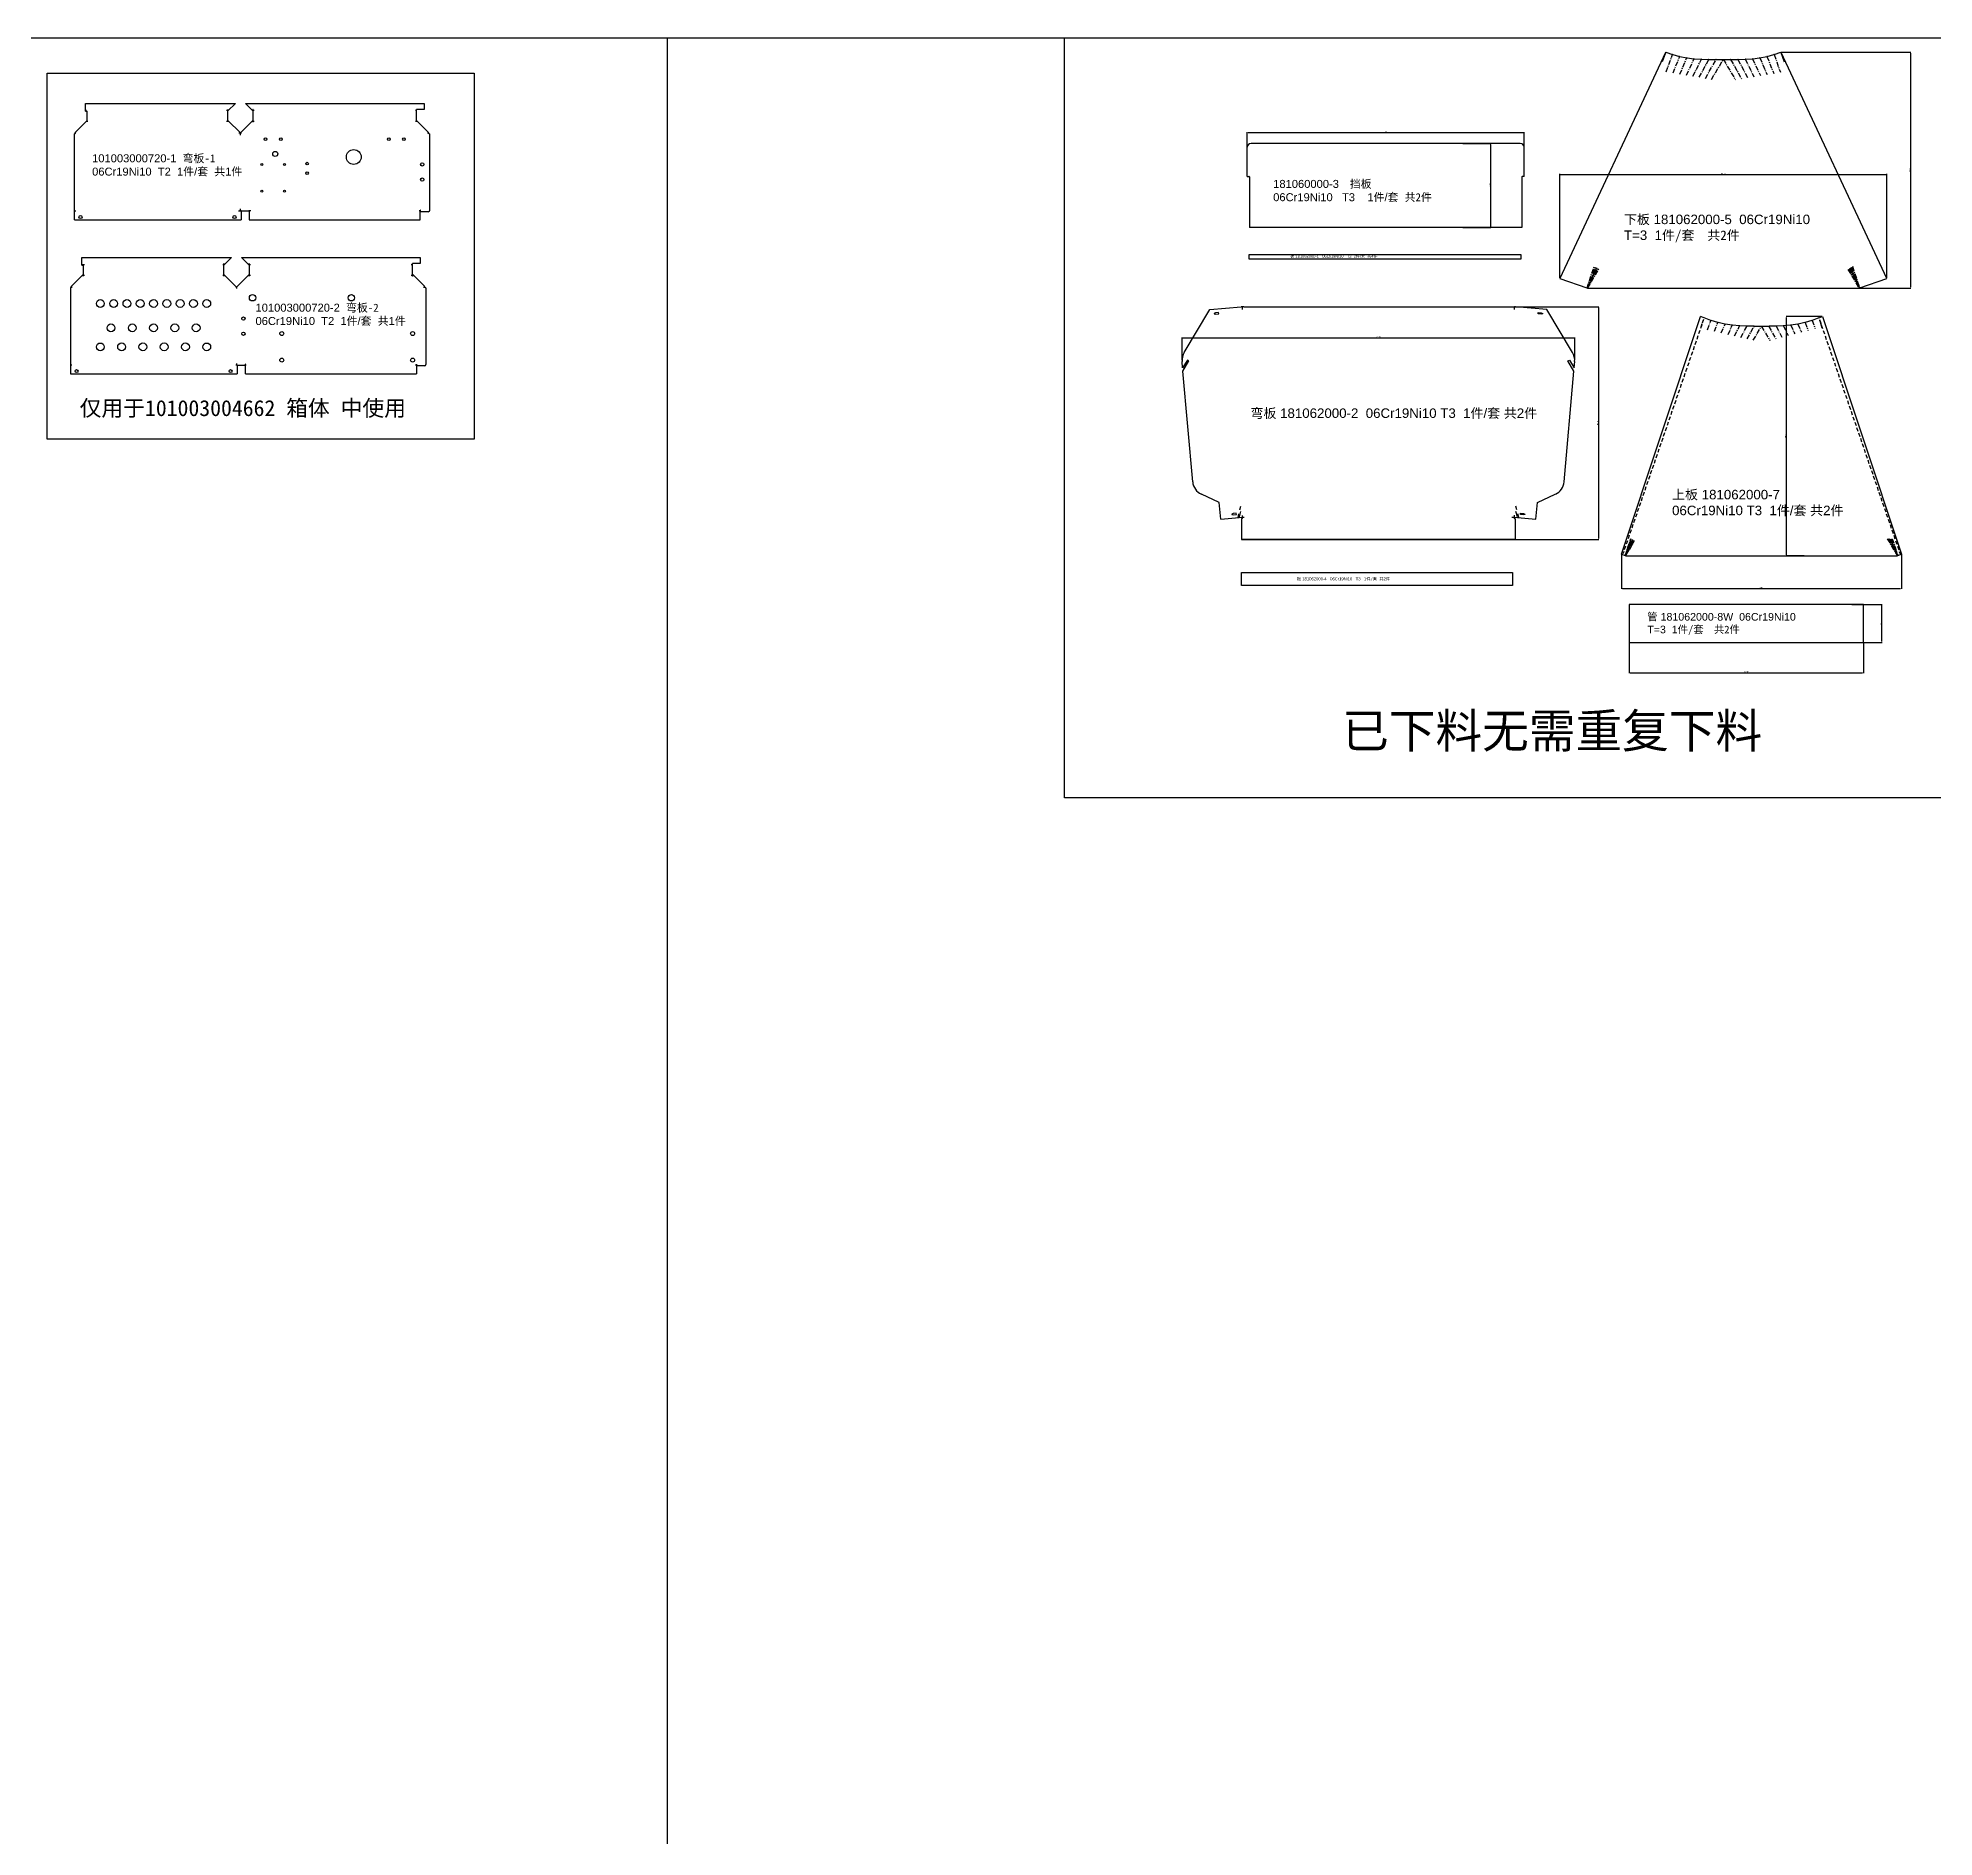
# Model space of a CAD drawing. Extents: x -6447 to 149024, y 3090 to 46524.
# Drawn here: x 50528 to 55516, y 19538 to 24270 of the extents above; entities that cross this region are included whole.
import ezdxf

# ---------------------------------------------------------------- set-up
doc = ezdxf.new("R2010")
doc.units = 0
doc.linetypes.add('CENTERX2', pattern=[20.32, 12.7, -2.54, 2.54, -2.54])
doc.layers.get('0').update_dxf_attribs({"linetype": 'CONTINUOUS'})
doc.layers.get('DEFPOINTS').update_dxf_attribs({"linetype": 'CONTINUOUS'})
doc.styles.get("Standard").update_dxf_attribs({"font": 'arial.ttf'})
doc.dimstyles.new('ISO-25', dxfattribs={"dimtxt": 2.5, "dimasz": 2.5, "dimexe": 1.25, "dimexo": 0.625, "dimtad": 1, "dimtxsty": 'STANDARD', "dimcen": 2.5, "dimazin": 3, "dimtfac": 1, "dimtmove": 0, "dimatfit": 3})

# ---------------------------------------------------------------- blocks, each defined once
blk = doc.blocks.new('181060000-3__挡板')
at = {"color": 7, "linetype": 'CONTINUOUS'}
for p, q in [((28374.8, -1832.8), (28374.8, -1755.9)), ((29092.8, -1745.9), (28384.8, -1745.9)), ((29102.8, -1832.8), (29102.8, -1755.9)), ((28374.8, -1832.8), (28379.3, -1832.8)), ((28380.3, -1833.8), (28380.3, -1967.3)), ((29097.3, -1833.8), (29097.3, -1967.3)), ((29102.8, -1832.8), (29098.3, -1832.8)), ((29097.3, -1967.3), (28380.3, -1967.3))]:
    blk.add_line(p, q, dxfattribs=at)
for centre, radius, start, end in [((28384.8, -1755.9), 10, 90, 180), ((29092.8, -1755.9), 10, 0, 90), ((28379.3, -1833.8), 1, 0, 90), ((29098.3, -1833.8), 1, 90, 180)]:
    blk.add_arc(centre, radius, start, end, dxfattribs=at)
at = {"color": 3, "insert": (28442.9, -1841.9), "char_height": 21, "width": 432.813, "attachment_point": 1}
blk.add_mtext('181060000-3{\\fSimSun|b0|i0|c134|p2;  挡板  }06Cr19Ni10   T3    1{\\fSimSun|b0|i0|c134|p2;件}/{\\fSimSun|b0|i0|c134|p2;套}  {\\fSimSun|b0|i0|c134|p2;共2件}', dxfattribs=at)
blk = doc.blocks.new('*D5')
at = {"color": 0}
for p, q in [((53709.2, 23958), (53709.2, 24022.3)), ((53711.7, 24021), (54434.7, 24021)), ((54437.2, 23944.5), (54437.2, 24022.3))]:
    blk.add_line(p, q, dxfattribs=at)
for points in [[(53711.7, 24021.4), (53711.7, 24020.6), (53709.2, 24021)], [(54434.7, 24021.4), (54434.7, 24020.6), (54437.2, 24021)]]:
    blk.add_solid(points, dxfattribs=at)
at = {"layer": 'DEFPOINTS', "color": 0}
for p in [(54437.2, 24021), (53709.2, 23957.3), (54437.2, 23943.9)]:
    blk.add_point(p, dxfattribs=at)
at = {"color": 0, "insert": (54073.2, 24022.9), "char_height": 2.5, "attachment_point": 5}
blk.add_mtext('728', dxfattribs=at)
blk = doc.blocks.new('*D6')
at = {"color": 0}
for p, q in [((54276.6, 23992.4), (54350, 23992.4)), ((54348.8, 23989.9), (54348.8, 23773.5)), ((54276.6, 23771), (54350, 23771))]:
    blk.add_line(p, q, dxfattribs=at)
for points in [[(54348.3, 23989.9), (54349.2, 23989.9), (54348.8, 23992.4)], [(54348.3, 23773.5), (54349.2, 23773.5), (54348.8, 23771)]]:
    blk.add_solid(points, dxfattribs=at)
at = {"layer": 'DEFPOINTS', "color": 0}
for p in [(54275.9, 23992.4), (54275.9, 23771), (54348.8, 23771)]:
    blk.add_point(p, dxfattribs=at)
at = {"color": 0, "insert": (54346.6, 23881.7), "char_height": 2.5, "attachment_point": 5, "rotation": 90}
blk.add_mtext('221,37', dxfattribs=at)
blk = doc.blocks.new('A$C791A6CF0')
for p, q in [((0, 13.4), (714, 13.4)), ((0, 1.4), (0, 13.4)), ((714, 1.4), (0, 1.4)), ((714, 13.4), (714, 1.4))]:
    blk.add_line(p, q)
at = {"color": 3, "insert": (108, 12.5), "char_height": 7.5, "width": 267.166, "attachment_point": 1}
blk.add_mtext('{\\fSimSun|b0|i0|c134|p2;板} 181062000-1   06Cr19Ni10   T3  2{\\fSimSun|b0|i0|c134|p2;件}/{\\fSimSun|b0|i0|c134|p2;套 共}4{\\fSimSun|b0|i0|c134|p2;件}', dxfattribs=at)
blk = doc.blocks.new('181062000-2')
at = {"color": 7, "linetype": 'CONTINUOUS'}
for p, q in [((8270.2, -4928.7), (8338, -4815.9)), ((8338, -4815.9), (8420.5, -4808.6)), ((8427, -4808.3), (8420.5, -4808.6)), ((8427, -4808.3), (9139.3, -4808.3)), ((9224, -4815.9), (9141.4, -4808.6)), ((9291.7, -4928.7), (9224, -4815.9)), ((8266.1, -4969.2), (8264.7, -4952.8)), ((8278.6, -4948.6), (8266.1, -4969.2)), ((8266.9, -4977.7), (8282.8, -4951.1)), ((8292.6, -5269), (8266.9, -4977.7)), ((8282.8, -4951.1), (8278.6, -4948.6)), ((9269.4, -5269), (9295.1, -4977.7)), ((9279.1, -4951.1), (9283.4, -4948.6)), ((9295.1, -4977.7), (9279.1, -4951.1)), ((9283.4, -4948.6), (9295.8, -4969.2)), ((9295.8, -4969.2), (9297.3, -4952.8)), ((8362.6, -5323.7), (8315.5, -5301.7)), ((8366.5, -5367.4), (8362.6, -5323.7)), ((9195.5, -5367.4), (9199.3, -5323.7)), ((9199.3, -5323.7), (9246.4, -5301.7)), ((8366.5, -5367.4), (8424.6, -5362.3)), ((8424.6, -5362.3), (8421, -5366.1)), ((8421, -5366.1), (8421, -5420.3)), ((9137.4, -5362.3), (9195.5, -5367.4)), ((9141, -5366.1), (9137.4, -5362.3)), ((9141, -5366.1), (9141, -5420.3)), ((8421, -5420.3), (9141, -5420.3)), ((9141, -5420.3), (8421, -5420.3))]:
    blk.add_line(p, q, dxfattribs=at)
at = {"color": 6, "linetype": 'CONTINUOUS'}
for p, q in [((8352.5, -4824.6), (8348.9, -4825.9)), ((8348.9, -4825.9), (8349, -4826.9)), ((8349, -4826.9), (8352.8, -4827.6)), ((8360.7, -4823.9), (8352.5, -4824.6)), ((8352.8, -4827.6), (8361, -4826.9)), ((8361, -4826.9), (8360.7, -4823.9)), ((9201, -4826.9), (9201.2, -4823.9)), ((9209.2, -4827.6), (9201, -4826.9)), ((9201.2, -4823.9), (9209.5, -4824.6)), ((9213, -4826.9), (9209.2, -4827.6)), ((9209.5, -4824.6), (9213.1, -4825.9)), ((9213.1, -4825.9), (9213, -4826.9)), ((8417, -5343), (8419.6, -5333)), ((9145, -5343), (9142.4, -5333)), ((8399, -5352.6), (8395.4, -5353.9)), ((8395.4, -5353.9), (8395.5, -5354.9)), ((8395.5, -5354.9), (8399.3, -5355.6)), ((8407.3, -5351.8), (8399, -5352.6)), ((8399.3, -5355.6), (8407.5, -5354.8)), ((8407.5, -5354.8), (8407.3, -5351.8)), ((8411.8, -5362.5), (8414.3, -5353.2)), ((8413.8, -5363), (8411.8, -5362.5)), ((8415.3, -5361), (8419.1, -5346.6)), ((9146.7, -5361), (9142.8, -5346.6)), ((9150.2, -5362.5), (9147.7, -5353.2)), ((9148.2, -5363), (9150.2, -5362.5)), ((9154.4, -5354.8), (9154.7, -5351.8)), ((9162.7, -5355.6), (9154.4, -5354.8)), ((9154.7, -5351.8), (9162.9, -5352.6)), ((9166.5, -5354.9), (9162.7, -5355.6)), ((9162.9, -5352.6), (9166.6, -5353.9)), ((9166.6, -5353.9), (9166.5, -5354.9))]:
    blk.add_line(p, q, dxfattribs=at)
at = {"color": 6, "linetype": 'CENTERX2'}
for p, q in [((8423.8, -4815.6), (8423.8, -4808.4)), ((9138.2, -4808.3), (9138.2, -4815.6)), ((8423.8, -5362.3), (8423.8, -5357.9)), ((8428.2, -5362.8), (8424.1, -5362.8)), ((9137.9, -5362.8), (9132.3, -5362.8)), ((9138.2, -5356.4), (9138.2, -5362.3))]:
    blk.add_line(p, q, dxfattribs=at)
at = {"color": 7, "linetype": 'CONTINUOUS'}
for centre, start, end in [((8304.5, -4949.3), 149.0385, 185.0367), ((9257.4, -4949.3), 354.9633, 30.9615), ((8332.4, -5265.5), 185.0367, 245.0551), ((9229.6, -5265.5), 294.9449, 354.9633)]:
    blk.add_arc(centre, 40, start, end, dxfattribs=at)
blk.add_open_spline([(9141.4, -4808.6), (9141, -4808.5), (9140.3, -4808.4), (9139.6, -4808.3), (9139.3, -4808.3)], degree=3, knots=[0, 0, 0, 0, 0.577762, 1, 1, 1, 1], dxfattribs=at)
at = {"color": 3, "insert": (8444.6, -5075.9), "char_height": 25, "width": 785.071, "attachment_point": 1}
blk.add_mtext('{\\fSimSun|b0|i0|c134|p2;弯板} 181062000-2  06Cr19Ni10 T3  1{\\fSimSun|b0|i0|c134|p2;件}/{\\fSimSun|b0|i0|c134|p2;套} {\\fSimSun|b0|i0|c134|p2;共}2{\\fSimSun|b0|i0|c134|p2;件}', dxfattribs=at)
blk = doc.blocks.new('*D9')
at = {"color": 0}
for p, q in [((53537.6, 23422.6), (53537.6, 23482.3)), ((53540.1, 23481.1), (54568, 23481.1)), ((54570.5, 23422.6), (54570.5, 23482.3))]:
    blk.add_line(p, q, dxfattribs=at)
for points in [[(53540.1, 23481.5), (53540.1, 23480.7), (53537.6, 23481.1)], [(54568, 23481.5), (54568, 23480.7), (54570.5, 23481.1)]]:
    blk.add_solid(points, dxfattribs=at)
at = {"layer": 'DEFPOINTS', "color": 0}
for p in [(54570.5, 23481.1), (53537.6, 23421.9), (54570.5, 23421.9)]:
    blk.add_point(p, dxfattribs=at)
at = {"color": 0, "insert": (54054.1, 23483.2), "char_height": 2.5, "attachment_point": 5}
blk.add_mtext('1032,88', dxfattribs=at)
blk = doc.blocks.new('*D10')
at = {"color": 0}
for p, q in [((54306, 23562.9), (54634, 23562.9)), ((54632.8, 23560.4), (54632.8, 22953.4)), ((54345.6, 22950.9), (54634, 22950.9))]:
    blk.add_line(p, q, dxfattribs=at)
for points in [[(54632.3, 23560.4), (54633.2, 23560.4), (54632.8, 23562.9)], [(54632.3, 22953.4), (54633.2, 22953.4), (54632.8, 22950.9)]]:
    blk.add_solid(points, dxfattribs=at)
at = {"layer": 'DEFPOINTS', "color": 0}
for p in [(54305.4, 23562.9), (54345, 22950.9), (54632.8, 22950.9)]:
    blk.add_point(p, dxfattribs=at)
at = {"color": 0, "insert": (54630.6, 23256.9), "char_height": 2.5, "attachment_point": 5, "rotation": 90}
blk.add_mtext('611,99', dxfattribs=at)
blk = doc.blocks.new('A$C7CB252C5')
for p, q in [((0, 34.5), (713, 34.5)), ((0, 0), (0, 34.5)), ((713, 34.5), (713, 0)), ((713, 0), (0, 0))]:
    blk.add_line(p, q)
at = {"color": 3, "insert": (145.9, 21.8), "char_height": 7.8125, "width": 253.576, "attachment_point": 1}
blk.add_mtext('{\\fSimSun|b0|i0|c134|p2;板} 181062000-4   06Cr19Ni10   T3   {\\fSimSun|b0|i0|c134|p2;1件/套 共}2{\\fSimSun|b0|i0|c134|p2;件}', dxfattribs=at)
blk = doc.blocks.new('181062000-5')
at = {"linetype": 'CONTINUOUS'}
for p, q in [((7628.4, -5626.6), (7350, -6220.6)), ((7629.2, -5625.4), (7628.4, -5626.6)), ((7629.2, -5625.4), (7646.7, -5631.6)), ((7647.4, -5631.8), (7646.7, -5631.6)), ((7647.4, -5631.8), (7665.3, -5636.7)), ((7895.6, -5636.7), (7913.4, -5631.8)), ((7914.1, -5631.6), (7913.4, -5631.8)), ((7914.1, -5631.6), (7931.6, -5625.4)), ((7932.5, -5626.6), (7931.6, -5625.4)), ((8210.8, -6220.6), (7932.5, -5626.6)), ((7666, -5636.9), (7665.3, -5636.7)), ((7666, -5636.9), (7684.1, -5640.3)), ((7684.9, -5640.5), (7684.1, -5640.3)), ((7684.9, -5640.5), (7703.2, -5642.8)), ((7704, -5642.9), (7703.2, -5642.8)), ((7704, -5642.9), (7722.3, -5644.1)), ((7723.2, -5644.2), (7722.3, -5644.1)), ((7723.2, -5644.2), (7741.5, -5644.6)), ((7742.4, -5644.7), (7741.5, -5644.6)), ((7742.4, -5644.7), (7760.7, -5644.7)), ((7761.7, -5644.8), (7760.7, -5644.7)), ((7761.7, -5644.8), (7780.4, -5644.7)), ((7780.4, -5644.7), (7799.2, -5644.8)), ((7800.2, -5644.7), (7799.2, -5644.8)), ((7800.2, -5644.7), (7818.4, -5644.7)), ((7819.4, -5644.6), (7818.4, -5644.7)), ((7819.4, -5644.6), (7837.7, -5644.2)), ((7838.6, -5644.1), (7837.7, -5644.2)), ((7838.6, -5644.1), (7856.9, -5642.9)), ((7857.7, -5642.8), (7856.9, -5642.9)), ((7857.7, -5642.8), (7876, -5640.5)), ((7876.7, -5640.3), (7876, -5640.5)), ((7876.7, -5640.3), (7894.8, -5636.9)), ((7895.6, -5636.7), (7894.8, -5636.9)), ((7350, -6220.6), (7421.6, -6245.5)), ((8139.2, -6245.5), (8210.8, -6220.6)), ((7423.6, -6246.3), (7421.6, -6245.5)), ((7423.6, -6246.3), (8137.2, -6246.3)), ((8137.2, -6246.3), (8139.2, -6245.5))]:
    blk.add_line(p, q, dxfattribs=at)
for p, q in [((7620.7, -5650.1), (7628.8, -5626)), ((7932, -5626), (7940.2, -5650.5)), ((7422.6, -6245.9), (7447.9, -6191.5)), ((8113.6, -6193), (8138.3, -6245.9))]:
    blk.add_line(p, q)
at = {"color": 6, "linetype": 'CENTERX2'}
for p, q in [((7630.4, -5677.2), (7647.1, -5631.7)), ((7913.8, -5631.7), (7930.7, -5678.1)), ((7648.3, -5680.2), (7665.6, -5636.8)), ((7666, -5683.1), (7684.5, -5640.4)), ((7683.5, -5686), (7703.6, -5642.8)), ((7700.5, -5688.8), (7722.7, -5644.1)), ((7717.1, -5691.6), (7742, -5644.7)), ((7733.4, -5694.3), (7761.2, -5644.7)), ((7749.4, -5696.9), (7780.4, -5644.7)), ((7780.5, -5644.7), (7812.3, -5698.3)), ((7799.7, -5644.7), (7828.2, -5695.6)), ((7818.9, -5644.7), (7844.4, -5692.8)), ((7838.1, -5644.1), (7860.9, -5690)), ((7857.3, -5642.8), (7877.9, -5687.1)), ((7876.4, -5640.4), (7895.3, -5684.1)), ((7895.2, -5636.8), (7912.9, -5681.1)), ((7421.9, -6245.6), (7440.9, -6188.4)), ((7422, -6245.6), (7442.7, -6189.2)), ((7422.2, -6245.7), (7444.5, -6190)), ((7422.4, -6245.8), (7446.2, -6190.8)), ((7422.8, -6246), (7449.6, -6192.2)), ((7423, -6246), (7451.2, -6193)), ((7423.2, -6246.1), (7452.7, -6193.6)), ((7423.4, -6246.2), (7454.2, -6194.3)), ((8108.3, -6197), (8137.4, -6246.2)), ((8109.5, -6196.1), (8137.6, -6246.1)), ((8110.8, -6195.1), (8137.8, -6246)), ((8112.2, -6194.1), (8138.1, -6246)), ((8115.1, -6191.9), (8138.5, -6245.8)), ((8116.7, -6190.7), (8138.7, -6245.7)), ((8118.3, -6189.6), (8138.8, -6245.6)), ((8119.9, -6188.4), (8139, -6245.6))]:
    blk.add_line(p, q, dxfattribs=at)
at = {"color": 3, "insert": (7519.1, -6052.7), "char_height": 25, "width": 502.792, "attachment_point": 1}
blk.add_mtext('{\\fSimSun|b0|i0|c134|p2;下板} 181062000-5  06Cr19Ni10 T=3  1{\\fSimSun|b0|i0|c134|p2;件/套  共2件}', dxfattribs=at)
blk = doc.blocks.new('*D19')
at = {"color": 0}
for p, q in [((54530.9, 23637.8), (54530.9, 23912.2)), ((54533.4, 23911), (55389.3, 23911)), ((55391.8, 23637.8), (55391.8, 23912.2))]:
    blk.add_line(p, q, dxfattribs=at)
for points in [[(54533.4, 23911.4), (54533.4, 23910.5), (54530.9, 23911)], [(55389.3, 23911.4), (55389.3, 23910.5), (55391.8, 23911)]]:
    blk.add_solid(points, dxfattribs=at)
at = {"layer": 'DEFPOINTS', "color": 0}
for p in [(55391.8, 23911), (54530.9, 23637.1), (55391.8, 23637.1)]:
    blk.add_point(p, dxfattribs=at)
at = {"color": 0, "insert": (54961.3, 23913.1), "char_height": 2.5, "attachment_point": 5}
blk.add_mtext('860,85', dxfattribs=at)
blk = doc.blocks.new('*D20')
at = {"color": 0}
for p, q in [((55113.2, 24232.4), (55454.9, 24232.4)), ((55453.7, 24229.9), (55453.7, 23614)), ((55205.2, 23611.5), (55454.9, 23611.5))]:
    blk.add_line(p, q, dxfattribs=at)
for points in [[(55453.3, 24229.9), (55454.1, 24229.9), (55453.7, 24232.4)], [(55453.3, 23614), (55454.1, 23614), (55453.7, 23611.5)]]:
    blk.add_solid(points, dxfattribs=at)
at = {"layer": 'DEFPOINTS', "color": 0}
for p in [(55112.5, 24232.4), (55204.6, 23611.5), (55453.7, 23611.5)]:
    blk.add_point(p, dxfattribs=at)
at = {"color": 0, "insert": (55451.5, 23921.9), "char_height": 2.5, "attachment_point": 5, "rotation": 90}
blk.add_mtext('620,94', dxfattribs=at)
blk = doc.blocks.new('181062000-7')
at = {"color": 7, "linetype": 'CONTINUOUS'}
for p, q in [((8595.8, -5263.7), (8803.3, -4639.2)), ((8813, -4642.4), (8803.3, -4639.2)), ((8830.3, -4649.2), (8813, -4642.4)), ((8831, -4649.4), (8830.3, -4649.2)), ((8848.7, -4654.8), (8831, -4649.4)), ((8849.4, -4655), (8848.7, -4654.8)), ((8867.5, -4659), (8849.4, -4655)), ((8868.2, -4659.2), (8867.5, -4659)), ((8886.4, -4661.9), (8868.2, -4659.2)), ((8887.2, -4662), (8886.4, -4661.9)), ((8905.5, -4663.6), (8887.2, -4662)), ((8906.4, -4663.8), (8905.5, -4663.6)), ((8924.7, -4664.4), (8906.4, -4663.8)), ((8925.7, -4664.6), (8924.7, -4664.4)), ((8943.9, -4664.7), (8925.7, -4664.6)), ((8944.9, -4664.8), (8943.9, -4664.7)), ((8963.6, -4664.8), (8944.9, -4664.8)), ((8982.4, -4664.8), (8963.6, -4664.8)), ((8983.4, -4664.7), (8982.4, -4664.8)), ((9001.6, -4664.6), (8983.4, -4664.7)), ((9002.6, -4664.4), (9001.6, -4664.6)), ((9020.9, -4663.8), (9002.6, -4664.4)), ((9021.8, -4663.6), (9020.9, -4663.8)), ((9040, -4662), (9021.8, -4663.6)), ((9040.9, -4661.9), (9040, -4662)), ((9059.1, -4659.2), (9040.9, -4661.9)), ((9059.8, -4659), (9059.1, -4659.2)), ((9077.9, -4655), (9059.8, -4659)), ((9078.6, -4654.8), (9077.9, -4655)), ((9096.3, -4649.4), (9078.6, -4654.8)), ((9096.9, -4649.2), (9096.3, -4649.4)), ((9114.2, -4642.4), (9096.9, -4649.2)), ((9114.2, -4642.4), (9124, -4639.2)), ((9124, -4639.2), (9331.6, -5263.7)), ((8595.7, -5263.7), (8604.9, -5267.2)), ((8604.9, -5267.2), (8606.8, -5268)), ((8606.8, -5268), (9320.4, -5268)), ((9322.4, -5267.2), (9320.4, -5268)), ((9322.4, -5267.2), (9331.6, -5263.7))]:
    blk.add_line(p, q, dxfattribs=at)
at = {"color": 6}
for p, q in [((8801.4, -4675.4), (8798.1, -4684.8)), ((8806.3, -4661.2), (8803, -4670.7)), ((8811.3, -4647.1), (8807.9, -4656.5)), ((9116, -4647.1), (9119.4, -4656.5)), ((9121, -4661.2), (9124.3, -4670.7)), ((9125.9, -4675.4), (9129.2, -4684.8)), ((8781.8, -4732.2), (8778.6, -4741.6)), ((8786.7, -4718), (8783.5, -4727.4)), ((8791.6, -4703.8), (8788.4, -4713.2)), ((8796.5, -4689.6), (8793.3, -4699)), ((9130.8, -4689.6), (9134, -4699)), ((9135.7, -4703.8), (9138.9, -4713.2)), ((9140.6, -4718), (9143.8, -4727.4)), ((9145.4, -4732.2), (9148.7, -4741.6)), ((8767.2, -4774.7), (8764, -4784.1)), ((8772.1, -4760.5), (8768.8, -4769.9)), ((8777, -4746.3), (8773.7, -4755.8)), ((9150.3, -4746.3), (9153.6, -4755.8)), ((9155.2, -4760.5), (9158.5, -4769.9)), ((9160.1, -4774.7), (9163.3, -4784.1)), ((8747.7, -4831.4), (8744.4, -4840.9)), ((8752.6, -4817.3), (8749.3, -4826.7)), ((8757.4, -4803.1), (8754.2, -4812.5)), ((8762.3, -4788.9), (8759.1, -4798.3)), ((9165, -4788.9), (9168.2, -4798.3)), ((9169.9, -4803.1), (9173.1, -4812.5)), ((9174.7, -4817.3), (9178, -4826.7)), ((9179.6, -4831.4), (9182.9, -4840.9)), ((8733, -4874), (8729.8, -4883.4)), ((8737.9, -4859.8), (8734.7, -4869.2)), ((8742.8, -4845.6), (8739.5, -4855)), ((9184.5, -4845.6), (9187.7, -4855)), ((9189.4, -4859.8), (9192.6, -4869.2)), ((9194.3, -4874), (9197.5, -4883.4)), ((8713.5, -4930.7), (8710.3, -4940.1)), ((8718.4, -4916.5), (8715.1, -4926)), ((8723.3, -4902.4), (8720, -4911.8)), ((8728.1, -4888.2), (8724.9, -4897.6)), ((9199.2, -4888.2), (9202.4, -4897.6)), ((9204, -4902.4), (9207.3, -4911.8)), ((9208.9, -4916.5), (9212.2, -4926)), ((9213.8, -4930.7), (9217, -4940.1)), ((8698.8, -4973.3), (8695.6, -4982.7)), ((8703.7, -4959.1), (8700.5, -4968.5)), ((8708.6, -4944.9), (8705.4, -4954.3)), ((9218.7, -4944.9), (9221.9, -4954.3)), ((9223.6, -4959.1), (9226.8, -4968.5)), ((9228.4, -4973.3), (9231.7, -4982.7)), ((8679.3, -5030), (8676.1, -5039.4)), ((8679.3, -5030), (8676.1, -5039.4)), ((8684.2, -5015.8), (8681, -5025.2)), ((8689.1, -5001.6), (8685.8, -5011.1)), ((8689.1, -5001.6), (8685.8, -5011.1)), ((8694, -4987.5), (8690.7, -4996.9)), ((9233.3, -4987.5), (9236.6, -4996.9)), ((9238.2, -5001.6), (9241.5, -5011.1)), ((9243.1, -5015.8), (9246.3, -5025.2)), ((9248, -5030), (9251.2, -5039.4)), ((8659.8, -5086.7), (8656.5, -5096.2)), ((8664.7, -5072.6), (8661.4, -5082)), ((8669.6, -5058.4), (8666.3, -5067.8)), ((8674.4, -5044.2), (8671.2, -5053.6)), ((9252.9, -5044.2), (9256.1, -5053.6)), ((9257.7, -5058.4), (9261, -5067.8)), ((9262.6, -5072.6), (9265.9, -5082)), ((9267.5, -5086.7), (9270.8, -5096.2)), ((8645.1, -5129.3), (8641.9, -5138.7)), ((8650, -5115.1), (8646.8, -5124.5)), ((8654.9, -5100.9), (8651.7, -5110.3)), ((9272.4, -5100.9), (9275.6, -5110.3)), ((9277.3, -5115.1), (9280.5, -5124.5)), ((9282.2, -5129.3), (9285.4, -5138.7)), ((8625.6, -5186), (8622.4, -5195.4)), ((8630.5, -5171.8), (8627.2, -5181.3)), ((8635.4, -5157.7), (8632.1, -5167.1)), ((8640.3, -5143.5), (8637, -5152.9)), ((9287, -5143.5), (9290.3, -5152.9)), ((9291.9, -5157.7), (9295.2, -5167.1)), ((9296.8, -5171.8), (9300, -5181.3)), ((9301.7, -5186), (9304.9, -5195.4)), ((8611, -5228.6), (8607.7, -5238)), ((8615.8, -5214.4), (8612.6, -5223.8)), ((8620.7, -5200.2), (8617.5, -5209.6)), ((9306.6, -5200.2), (9309.8, -5209.6)), ((9311.5, -5214.4), (9314.7, -5223.8)), ((9316.3, -5228.6), (9319.6, -5238)), ((8601.2, -5256.9), (8599.1, -5263.1)), ((8606.1, -5242.8), (8602.8, -5252.2)), ((9321.2, -5242.8), (9324.5, -5252.2)), ((9326.1, -5256.9), (9328.2, -5263.1))]:
    blk.add_line(p, q, dxfattribs=at)
at = {"color": 6, "linetype": 'CENTERX2'}
for p, q in [((8803.8, -4669.5), (8810.4, -4649.8)), ((8821.8, -4673.7), (8830.7, -4649.3)), ((8839.9, -4677.9), (8849.1, -4654.9)), ((8857.9, -4682), (8867.8, -4659.1)), ((8875.6, -4686.1), (8886.8, -4662)), ((8892.8, -4690.1), (8906, -4663.7)), ((8909.6, -4694), (8925.2, -4664.5)), ((8925.9, -4697.8), (8944.4, -4664.8)), ((8941.9, -4701.5), (8963.6, -4664.8)), ((8963.7, -4664.8), (8985.5, -4701.7)), ((8982.9, -4664.8), (9001.3, -4697.6)), ((9002.1, -4664.5), (9017.4, -4693.4)), ((9021.3, -4663.7), (9033.9, -4689.1)), ((9040.5, -4662), (9051, -4684.7)), ((9059.5, -4659.1), (9068.5, -4680.1)), ((9078.2, -4654.9), (9086.4, -4675.5)), ((9096.6, -4649.3), (9104.4, -4670.8)), ((9116.9, -4649.8), (9122.4, -4666.1)), ((9123.5, -4669.5), (9116.9, -4649.8)), ((8605.1, -5267.3), (8619.8, -5222.9)), ((8606.6, -5267.9), (8630, -5228.4)), ((8608.6, -5258.2), (8621.2, -5223.6)), ((8608.8, -5260), (8623.9, -5225.1)), ((8609.1, -5261.6), (8626.5, -5226.5)), ((8609.3, -5257.6), (8622.6, -5224.4)), ((8612.2, -5256.5), (8627.7, -5227.2)), ((8612.5, -5257), (8628.9, -5227.8)), ((9294.3, -5223.4), (9320.7, -5267.9)), ((9295.9, -5223.4), (9314.8, -5257)), ((9297.6, -5223.4), (9315.1, -5256.5)), ((9299.3, -5223.4), (9318.2, -5261.6)), ((9302.7, -5223.4), (9318.5, -5260)), ((9304.4, -5223.4), (9318, -5257.6)), ((9306, -5223.4), (9318.7, -5258.2)), ((9307.6, -5223.4), (9322.2, -5267.3))]:
    blk.add_line(p, q, dxfattribs=at)
at = {"color": 1}
for p, q in [((9238.2, -5001.6), (9241.5, -5011.1)), ((9248, -5030), (9251.2, -5039.4))]:
    blk.add_line(p, q, dxfattribs=at)
for p, q in [((8605.8, -5267.6), (8625.2, -5225.8)), ((9301, -5223.4), (9321.5, -5267.6))]:
    blk.add_line(p, q)
at = {"color": 3, "insert": (8728.4, -5094.8), "char_height": 25, "width": 476.285, "attachment_point": 1}
blk.add_mtext('{\\fSimSun|b0|i0|c134|p2;上板} 181062000-7 06Cr19Ni10 T3  1{\\fSimSun|b0|i0|c134|p2;件}/{\\fSimSun|b0|i0|c134|p2;套} {\\fSimSun|b0|i0|c134|p2;共}2{\\fSimSun|b0|i0|c134|p2;件}', dxfattribs=at)
blk = doc.blocks.new('*D25')
at = {"color": 0}
for p, q in [((54693.9, 22911.7), (54693.9, 22820.8)), ((55429.7, 22911.7), (55429.7, 22820.8)), ((54696.4, 22822), (55427.2, 22822))]:
    blk.add_line(p, q, dxfattribs=at)
for points in [[(54696.4, 22822.4), (54696.4, 22821.6), (54693.9, 22822)], [(55427.2, 22822.4), (55427.2, 22821.6), (55429.7, 22822)]]:
    blk.add_solid(points, dxfattribs=at)
at = {"layer": 'DEFPOINTS', "color": 0}
for p in [(54693.9, 22912.3), (55429.7, 22912.3), (55429.7, 22822)]:
    blk.add_point(p, dxfattribs=at)
at = {"color": 0, "insert": (55061.8, 22824.1), "char_height": 2.5, "attachment_point": 5}
blk.add_mtext('735,82', dxfattribs=at)
blk = doc.blocks.new('*D26')
at = {"color": 0}
for p, q in [((55221.5, 23536.8), (55126.3, 23536.8)), ((55127.6, 22910.5), (55127.6, 23534.3)), ((55173.7, 22908), (55126.3, 22908))]:
    blk.add_line(p, q, dxfattribs=at)
for points in [[(55127.2, 23534.3), (55128, 23534.3), (55127.6, 23536.8)], [(55127.2, 22910.5), (55128, 22910.5), (55127.6, 22908)]]:
    blk.add_solid(points, dxfattribs=at)
at = {"layer": 'DEFPOINTS', "color": 0}
for p in [(55127.6, 23536.8), (55222.1, 23536.8), (55174.3, 22908)]:
    blk.add_point(p, dxfattribs=at)
at = {"color": 0, "insert": (55125.4, 23222.4), "char_height": 2.5, "attachment_point": 5, "rotation": 90}
blk.add_mtext('628,83', dxfattribs=at)
blk = doc.blocks.new('181062000-8W')
at = {"color": 7, "linetype": 'CONTINUOUS'}
for p, q in [((4899.5, -6235.4), (4899.5, -6335.4)), ((5515.8, -6235.4), (4899.5, -6235.4)), ((5515.8, -6335.4), (5515.8, -6235.4)), ((4899.5, -6335.4), (5515.8, -6335.4))]:
    blk.add_line(p, q, dxfattribs=at)
at = {"color": 3, "insert": (4947, -6258.1), "char_height": 20, "width": 406.074, "attachment_point": 1}
blk.add_mtext('{\\fSimSun|b0|i0|c134|p2;管} 181062000-8W  06Cr19Ni10  T=3  1{\\fSimSun|b0|i0|c134|p2;件/套  共2件}', dxfattribs=at)
blk = doc.blocks.new('*D29')
at = {"color": 0}
for p, q in [((54713.9, 22679.3), (54713.9, 22598.7)), ((55330.1, 22679.3), (55330.1, 22598.7)), ((54716.4, 22600), (55327.6, 22600))]:
    blk.add_line(p, q, dxfattribs=at)
for points in [[(54716.4, 22600.4), (54716.4, 22599.6), (54713.9, 22600)], [(55327.6, 22600.4), (55327.6, 22599.6), (55330.1, 22600)]]:
    blk.add_solid(points, dxfattribs=at)
at = {"layer": 'DEFPOINTS', "color": 0}
for p in [(54713.9, 22679.9), (55330.1, 22679.9), (55330.1, 22600)]:
    blk.add_point(p, dxfattribs=at)
at = {"color": 0, "insert": (55022, 22602.1), "char_height": 2.5, "attachment_point": 5}
blk.add_mtext('616,25', dxfattribs=at)
blk = doc.blocks.new('*D28')
at = {"color": 0}
for p, q in [((55299.3, 22779.9), (55379.1, 22779.9)), ((55377.9, 22682.4), (55377.9, 22777.4)), ((55299.3, 22679.9), (55379.1, 22679.9))]:
    blk.add_line(p, q, dxfattribs=at)
for points in [[(55377.4, 22777.4), (55378.3, 22777.4), (55377.9, 22779.9)], [(55377.4, 22682.4), (55378.3, 22682.4), (55377.9, 22679.9)]]:
    blk.add_solid(points, dxfattribs=at)
at = {"layer": 'DEFPOINTS', "color": 0}
for p in [(55298.7, 22779.9), (55377.9, 22779.9), (55298.7, 22679.9)]:
    blk.add_point(p, dxfattribs=at)
at = {"color": 0, "insert": (55376, 22729.9), "char_height": 2.5, "attachment_point": 5, "rotation": 90}
blk.add_mtext('100', dxfattribs=at)
blk = doc.blocks.new('101003000720-1__弯板-1_4662')
at = {"color": 7, "linetype": 'CONTINUOUS'}
for p, q in [((50653.8, 24077.3), (50653.8, 24097.6)), ((50653.8, 24097.6), (51047.7, 24097.6)), ((51027.9, 24077.8), (51047.7, 24097.6)), ((51094, 24077.8), (51074.2, 24097.6)), ((51074.2, 24097.6), (51544.1, 24097.6)), ((51544.1, 24097.6), (51544.1, 24081.6)), ((50657.6, 24052.8), (50626.8, 24022)), ((50653.8, 24077.3), (50657.8, 24077.3)), ((50657.6, 24048.8), (50657.6, 24052.8)), ((50657.8, 24048.8), (50657.6, 24048.8)), ((50657.8, 24048.8), (50657.8, 24077.3)), ((51027.7, 24081.6), (51027.9, 24081.6)), ((51027.7, 24048.8), (51027.7, 24081.6)), ((51027.9, 24048.8), (51027.7, 24048.8)), ((51027.9, 24081.6), (51027.9, 24077.8)), ((51027.9, 24052.8), (51027.9, 24048.8)), ((51061, 24019.8), (51027.9, 24052.8)), ((51061, 24019.8), (51094, 24052.8)), ((51094.2, 24081.6), (51094, 24081.6)), ((51094, 24077.8), (51094, 24081.6)), ((51094, 24052.8), (51094, 24048.8)), ((51094, 24048.8), (51094.2, 24048.8)), ((51094.2, 24048.8), (51094.2, 24081.6)), ((51544.1, 24081.6), (51524.1, 24081.6)), ((51524.1, 24048.8), (51524.1, 24081.6)), ((51524.1, 24048.8), (51524.3, 24048.8)), ((51524.3, 24048.8), (51524.3, 24052.8)), ((51555.1, 24022), (51524.3, 24052.8)), ((50626.8, 24022), (50624.8, 24017.7)), ((50624.8, 23791.3), (50624.8, 24017.7)), ((51557.1, 24017.7), (51555.1, 24022)), ((51557.1, 24017.7), (51559.1, 24017.7)), ((51559.1, 23816.7), (51559.1, 24017.7)), ((50624.8, 23791.3), (51062.8, 23791.3)), ((51062.8, 23814.7), (51084, 23814.7)), ((51062.8, 23814.7), (51062.8, 23791.3)), ((51084.2, 23816.9), (51084, 23816.9)), ((51084, 23816.9), (51084, 23814.7)), ((51084.2, 23816.9), (51084.2, 23791.4)), ((51084.2, 23791.4), (51534.1, 23791.4)), ((51534.3, 23816.9), (51534.1, 23816.9)), ((51534.1, 23791.4), (51534.1, 23816.9)), ((51534.3, 23812.7), (51534.3, 23816.9)), ((51555.1, 23812.7), (51534.3, 23812.7))]:
    blk.add_line(p, q, dxfattribs=at)
at = {"color": 6, "linetype": 'CENTERX2'}
for p, q in [((50653.8, 24079.5), (50656.5, 24079.5)), ((50657.8, 24051.2), (50660, 24051.2)), ((51023.9, 24079.5), (51027.7, 24079.5)), ((51023.9, 24051.2), (51027.7, 24051.2)), ((51094.2, 24079.5), (51096.9, 24079.5)), ((51094.2, 24051.2), (51096.9, 24051.2)), ((51521.4, 24079.5), (51524.1, 24079.5)), ((51521.4, 24051.2), (51524.1, 24051.2)), ((50625.8, 24019.9), (50628.3, 24019.9)), ((51056.4, 24019.9), (51060.9, 24019.9)), ((51061, 24019.9), (51064.1, 24019.9)), ((51061, 24014.1), (51061, 24019.8)), ((51552.6, 24019.9), (51556.1, 24019.9)), ((50628.3, 23814.5), (50624.8, 23814.5)), ((51062.8, 23814.5), (51056.1, 23814.5)), ((51061, 23815.6), (51061, 23820.7)), ((51088.5, 23814.6), (51084.2, 23814.6)), ((51534.1, 23814.6), (51530.8, 23814.6))]:
    blk.add_line(p, q, dxfattribs=at)
at = {"color": 1}
for p, q in [((51061, 23815.6), (51059.1, 23816.5)), ((51062.8, 23814.7), (51061, 23815.6))]:
    blk.add_line(p, q, dxfattribs=at)
at = {"color": 7, "linetype": 'CONTINUOUS'}
for centre, radius in [((51127.1, 24003.7), 3.5), ((51167.1, 24003.7), 3.5), ((51451.1, 24003.7), 3.5), ((51491.1, 24003.7), 3.5), ((51117.1, 23936.7), 2.75), ((51152.6, 23964.7), 6.5), ((51177.1, 23936.7), 2.75), ((51236.1, 23939.2), 3.5), ((51359.1, 23956.7), 19.5), ((51539.1, 23937.2), 4.5), ((51236.1, 23914.2), 3.5), ((51539.1, 23897.2), 4.5), ((51117.1, 23866.7), 2.75), ((51177.1, 23866.7), 2.75), ((50640.3, 23798.8), 4), ((51045.3, 23798.8), 4)]:
    blk.add_circle(centre, radius, dxfattribs=at)
blk.add_arc((51555.1, 23816.7), 4, 270, 0, dxfattribs=at)
at = {"color": 3, "insert": (50670.8, 23963.7), "char_height": 21, "width": 404.522, "attachment_point": 1}
blk.add_mtext('101003000720-1  {\\fSimSun|b0|i0|c134|p2;弯板-1}  06Cr19Ni10  T2  1{\\fSimSun|b0|i0|c134|p2;件}/{\\fSimSun|b0|i0|c134|p2;套}  {\\fSimSun|b0|i0|c134|p2;共}1{\\fSimSun|b0|i0|c134|p2;件}', dxfattribs=at)
blk = doc.blocks.new('101003000720-2__弯板-2__4662')
at = {"color": 7, "linetype": 'CONTINUOUS'}
for p, q in [((50643.4, 23671.8), (50643.4, 23692.1)), ((50643.4, 23692.1), (51037.4, 23692.1)), ((51017.6, 23672.3), (51037.4, 23692.1)), ((51083.6, 23672.3), (51063.8, 23692.1)), ((51063.8, 23692.1), (51533.8, 23692.1)), ((51533.8, 23692.1), (51533.8, 23676.1)), ((50647.2, 23647.3), (50616.4, 23616.5)), ((50643.4, 23671.8), (50647.4, 23671.8)), ((50647.2, 23643.3), (50647.2, 23647.3)), ((50647.4, 23643.3), (50647.2, 23643.3)), ((50647.4, 23671.8), (50647.4, 23643.3)), ((51017.4, 23676.1), (51017.6, 23676.1)), ((51017.4, 23643.3), (51017.4, 23676.1)), ((51017.6, 23643.3), (51017.4, 23643.3)), ((51017.6, 23676.1), (51017.6, 23672.3)), ((51017.6, 23647.3), (51017.6, 23643.3)), ((51050.6, 23614.2), (51017.6, 23647.3)), ((51083.6, 23647.3), (51050.6, 23614.2)), ((51083.8, 23676.1), (51083.6, 23676.1)), ((51083.6, 23672.3), (51083.6, 23676.1)), ((51083.6, 23643.3), (51083.6, 23647.3)), ((51083.8, 23643.3), (51083.6, 23643.3)), ((51083.8, 23676.1), (51083.8, 23643.3)), ((51533.8, 23676.1), (51513.8, 23676.1)), ((51513.8, 23643.3), (51513.8, 23676.1)), ((51514, 23643.3), (51513.8, 23643.3)), ((51514, 23647.3), (51514, 23643.3)), ((51544.8, 23616.5), (51514, 23647.3)), ((50616.4, 23616.5), (50614.4, 23612.2)), ((50614.4, 23612.2), (50614.4, 23385.9)), ((51546.8, 23612.2), (51544.8, 23616.5)), ((51548.8, 23612.2), (51546.8, 23612.2)), ((51548.8, 23612.2), (51548.8, 23411.3)), ((51052.4, 23409.3), (51073.7, 23409.3)), ((51052.4, 23409.3), (51052.4, 23385.9)), ((51073.9, 23411.5), (51073.7, 23411.5)), ((51073.7, 23411.5), (51073.7, 23409.3)), ((51073.9, 23386), (51073.9, 23411.5)), ((51523.9, 23411.5), (51523.7, 23411.5)), ((51523.7, 23411.5), (51523.7, 23386)), ((51523.9, 23407.3), (51523.9, 23411.5)), ((51544.8, 23407.3), (51523.9, 23407.3)), ((50614.4, 23385.9), (51052.4, 23385.9)), ((51073.9, 23386), (51523.7, 23386))]:
    blk.add_line(p, q, dxfattribs=at)
at = {"color": 6, "linetype": 'CENTERX2'}
for p, q in [((50643.4, 23673.9), (50650.4, 23673.9)), ((50647.4, 23645.6), (50650.4, 23645.6)), ((51014.4, 23673.9), (51017.4, 23673.9)), ((51014.8, 23645.6), (51017.4, 23645.6)), ((51083.8, 23673.9), (51087.2, 23673.9)), ((51083.8, 23645.6), (51087.2, 23645.6)), ((51510.3, 23673.9), (51513.8, 23673.9)), ((51510.3, 23645.6), (51513.8, 23645.6)), ((50615.4, 23614.3), (50618.2, 23614.3)), ((51048.6, 23614.3), (51050.5, 23614.3)), ((51050.6, 23612.2), (51050.6, 23610.9)), ((51050.7, 23614.3), (51052.5, 23614.3)), ((51542.2, 23614.3), (51545.8, 23614.3)), ((50617.2, 23409), (50614.4, 23409)), ((51052.4, 23409), (51048.7, 23409)), ((51050.6, 23413.4), (51050.6, 23410.1)), ((51075.9, 23409.1), (51073.9, 23409.1)), ((51523.7, 23409.1), (51521.1, 23409.1))]:
    blk.add_line(p, q, dxfattribs=at)
at = {"color": 1}
for p, q in [((51048.8, 23411), (51050.6, 23410.1)), ((51050.6, 23410.1), (51052.4, 23409.3))]:
    blk.add_line(p, q, dxfattribs=at)
at = {"color": 7, "linetype": 'CONTINUOUS'}
for centre, radius in [((51092.8, 23586.3), 8.25), ((51352.8, 23586.3), 8.25), ((50692.4, 23571.2), 10.3), ((50727.4, 23571.2), 10.3), ((50762.4, 23571.2), 10.3), ((50797.4, 23571.2), 10.3), ((50832.4, 23571.2), 10.3), ((50867.4, 23571.2), 10.3), ((50902.4, 23571.2), 10.3), ((50937.4, 23571.2), 10.3), ((50972.4, 23571.2), 10.2), ((50720.4, 23507.2), 10.3), ((50776.4, 23507.2), 10.2), ((50832.4, 23507.2), 10.2), ((50888.4, 23507.2), 10.2), ((50944.4, 23507.2), 10.3), ((51068.8, 23531.7), 4.5), ((51068.8, 23491.7), 4.5), ((51169.8, 23492.3), 5.25), ((51513.8, 23492.3), 5.25), ((50692.4, 23457.2), 10.2), ((50748.4, 23457.2), 10.3), ((50804.4, 23457.2), 10.3), ((50860.4, 23457.2), 10.3), ((50916.4, 23457.2), 10.3), ((50972.4, 23457.2), 10.2), ((50629.9, 23393.4), 4), ((51034.9, 23393.4), 4), ((51169.8, 23422.3), 5.25), ((51513.8, 23422.3), 5.25)]:
    blk.add_circle(centre, radius, dxfattribs=at)
blk.add_arc((51544.8, 23411.3), 4, 270, 0, dxfattribs=at)
at = {"color": 3, "insert": (51100.6, 23570.8), "char_height": 21, "width": 404.522, "attachment_point": 1}
blk.add_mtext('101003000720-2  {\\fSimSun|b0|i0|c134|p2;弯板-2}  06Cr19Ni10  T2  1{\\fSimSun|b0|i0|c134|p2;件}/{\\fSimSun|b0|i0|c134|p2;套}  {\\fSimSun|b0|i0|c134|p2;共}1{\\fSimSun|b0|i0|c134|p2;件}', dxfattribs=at)

msp = doc.modelspace()

# ---------------------------------------------------------------- linework, layer by layer
at = {"color": 1}
for p, q in [((-6447.132, 24269.813), (149024.478, 24269.813)), ((52183.015, 24269.813), (52183.015, 3090.159))]:
    msp.add_line(p, q, dxfattribs=at)
at = {"color": 2}
for points in [[(53228.139, 24269.813), (58168.28, 24269.813), (58168.28, 22271.529), (53228.139, 22271.529)], [(50552.378, 24177.447), (51675.969, 24177.447), (51675.969, 23214.35), (50552.378, 23214.35)]]:
    msp.add_lwpolyline(points, close=True, dxfattribs=at)

# ---------------------------------------------------------------- block references
at = {"color": 1}
for name, p in [('181062000-5', (47180.925, 29857.763)), ('101003000720-1__弯板-1_4662', (0, 0)), ('181060000-3__挡板', (25334.43, 25738.266)), ('101003000720-2__弯板-2__4662', (0, 0)), ('181062000-2', (45273.069, 28371.247)), ('181062000-7', (46098.133, 28176.01)), ('181062000-8W', (49814.305, 29015.344))]:
    msp.add_blockref(name, p, dxfattribs=at)
for name, p in [('A$C791A6CF0', (53714.482, 23686.849)), ('A$C7CB252C5', (53693.847, 22829.218))]:
    msp.add_blockref(name, p)

# ---------------------------------------------------------------- texts
at = {"color": 2, "attachment_point": 1}
for s, insert, char_height, width in [('{\\fSimSun|b0|i0|c134|p2;仅用于101003004662 箱体 中使用}', (50638.029, 23317.202), 42, 931.15005), ('{\\fSimSun|b0|i0|c134|p2;已下料无需重复下料}', (53958.692, 22492.611), 90, 1180.89755)]:
    msp.add_mtext(s, dxfattribs=dict(at, insert=insert, char_height=char_height, width=width))

# ---------------------------------------------------------------- dimensions: what is measured, and where the dimension line sits
at = {"color": 1}
for base, p1, p2, picture, middle in [((55453.669, 23611.461), (55112.531, 24232.4), (55204.597, 23611.461), '*D20', (55451.542, 23921.93)), ((54348.752, 23770.984), (54275.925, 23992.351), (54275.925, 23770.984), '*D6', (54346.625, 23881.667)), ((54632.7665, 22950.9385), (54305.3891, 23562.9329), (54345.016, 22950.9385), '*D10', (54630.6391, 23256.9357)), ((55127.577, 23536.808), (55174.298, 22907.981), (55222.088, 23536.808), '*D26', (55125.449, 23222.395)), ((55377.856, 22779.942), (55298.715, 22679.942), (55298.715, 22779.942), '*D28', (55375.954, 22729.942))]:
    dim = msp.add_linear_dim(base=base, p1=p1, p2=p2, angle=90, dimstyle='ISO-25', dxfattribs=at)
    dim.commit()
    dim.dimension.update_dxf_attribs({"geometry": picture, "text_midpoint": middle})
for base, p1, p2, picture, middle in [((54437.205, 24021.001), (53709.205, 23957.348), (54437.205, 23943.895), '*D5', (54073.205, 24022.902)), ((55391.773, 23910.967), (54530.926, 23637.145), (55391.773, 23637.145), '*D19', (54961.349, 23913.094)), ((54570.49, 23481.096), (53537.614, 23421.947), (54570.49, 23421.947), '*D9', (54054.052, 23483.223)), ((55429.688, 22822.013), (54693.872, 22912.277), (55429.688, 22912.277), '*D25', (55061.78, 22824.14)), ((55330.102, 22599.976), (54713.855, 22679.942), (55330.102, 22679.942), '*D29', (55021.979, 22602.103))]:
    dim = msp.add_linear_dim(base=base, p1=p1, p2=p2, dimstyle='ISO-25', dxfattribs=at)
    dim.commit()
    dim.dimension.update_dxf_attribs({"geometry": picture, "text_midpoint": middle})

doc.saveas('drawing.dxf')
